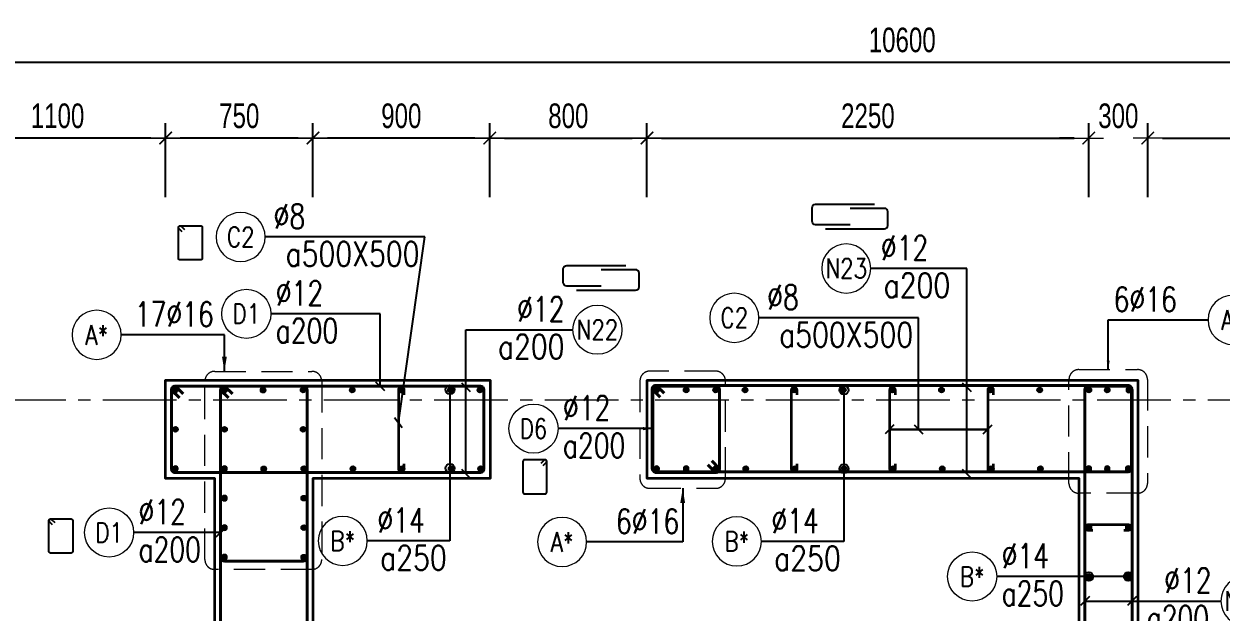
# Model space of a CAD drawing. Header units: millimetres. Extents: x 944027 to 981803, y -83026 to 82675.
# Drawn here: x 947700 to 953795, y 10047 to 13038 of the extents above; entities that cross this region are included whole.
import ezdxf
from ezdxf.enums import TextEntityAlignment as Align

# ---------------------------------------------------------------- set-up
doc = ezdxf.new("R2010")
doc.units = ezdxf.units.MM
doc.header["$MEASUREMENT"] = 0
doc.linetypes.add('HIDDEN2', pattern=[4.7625, 3.175, -1.5875])
doc.linetypes.add('HT_Grid$0$CENTER2', pattern=[1.125, 0.75, -0.125, 0.125, -0.125])
doc.layers.get('0').update_dxf_attribs({"lineweight": 20})
doc.layers.get('Defpoints').update_dxf_attribs({"color": 151, "lineweight": 9})
for name, color, linetype, lineweight in [('HT_Grid$0$NDC_S_AXIS', 5, 'HT_Grid$0$CENTER2', 13), ('KC-LEADER', 153, 'Continuous', 18), ('KC-THEP', 6, 'Continuous', 40), ('NDC_S_DIM', 1, 'Continuous', 15), ('NDC_S_HIDDEN', 8, 'HIDDEN2', 13), ('NDC_S_LEADER', 1, 'Continuous', 15), ('NDC_S_REBAR', 4, 'Continuous', 35), ('NDC_S_STIRRUP', 4, 'Continuous', 40), ('NDC_S_VN TEXT', 7, 'Continuous', 20), ('NDC_S_WALL', 6, 'Continuous', 35), ('OF_Core wall_1.2(B1-19F)$0$NDC_S_WALL', 6, 'Continuous', 35)]:
    doc.layers.add(name, color=color, linetype=linetype, lineweight=lineweight)
doc.layers.add('Leader', color=6, linetype='Continuous')
doc.layers.add('Ligature', color=1, linetype='Continuous')
doc.styles.add('NDC_ARIAL', font='arial.ttf', dxfattribs={"width": 0.85})
doc.styles.add('NDC_DIM', font='', dxfattribs={"width": 0.75})
doc.styles.add('NDC_EN TXT', font='romans.shx', dxfattribs={"width": 0.8})
doc.styles.get('NDC_DIM').set_extended_font_data('Dotum')
doc.dimstyles.new('NDC_1-50', dxfattribs={"dimscale": 50, "dimtxt": 2.5, "dimasz": 1, "dimexe": 1.5, "dimexo": 0, "dimgap": 0.8, "dimtad": 1, "dimdec": 0, "dimdsep": 46, "dimtxsty": 'NDC_ARIAL', "dimblk": 'DIMMARK', "dimcen": 49999.938995, "dimdle": 1.5, "dimclrd": 1, "dimclre": 1, "dimclrt": 3, "dimadec": 0, "dimazin": 0, "dimtfac": 1, "dimtdec": 0, "dimtix": 1, "dimtmove": 2, "dimatfit": 3, "dimfxl": 1, "dimarcsym": 0})
doc.dimstyles.new('NDC_dim_30', dxfattribs={"dimscale": 30, "dimtxt": 2.5, "dimasz": 1.5, "dimexe": 1.5, "dimexo": 2.5, "dimgap": 1, "dimtad": 1, "dimdec": 0, "dimzin": 0, "dimdsep": 46, "dimtxsty": 'NDC_DIM', "dimblk": 'DIMMARK', "dimcen": 0.09, "dimdle": 1.2, "dimclrd": 1, "dimclre": 1, "dimclrt": 3, "dimadec": 0, "dimazin": 0, "dimtfac": 1, "dimtdec": 0, "dimtix": 1, "dimtofl": 0, "dimtmove": 0, "dimatfit": 3, "dimfxl": 6, "dimfxlon": 1, "dimtolj": 1, "dimtzin": 0, "dimarcsym": 0})
doc.dimstyles.new('NDC_dim_50', dxfattribs={"dimscale": 50, "dimtxt": 2.5, "dimasz": 1.5, "dimexe": 1.5, "dimexo": 2.5, "dimgap": 1, "dimtad": 1, "dimdec": 0, "dimzin": 0, "dimdsep": 46, "dimtxsty": 'NDC_DIM', "dimblk": 'DIMMARK', "dimcen": 0.09, "dimdle": 1.2, "dimclrd": 1, "dimclre": 1, "dimclrt": 3, "dimadec": 0, "dimazin": 0, "dimtfac": 1, "dimtdec": 0, "dimtix": 1, "dimtofl": 0, "dimtmove": 0, "dimatfit": 3, "dimfxl": 6, "dimfxlon": 1, "dimtolj": 1, "dimtzin": 0, "dimarcsym": 0})

# ---------------------------------------------------------------- blocks, each defined once
blk = doc.blocks.new('THEP')
at = {"layer": 'KC-LEADER', "color": 6}
blk.add_circle((0, 0), 14, dxfattribs=at)
at = {"layer": 'KC-THEP'}
for p, q in [((-14, 0), (14, 0)), ((9.9, 9.9), (-9.9, -9.9)), ((-9.9, 9.9), (9.9, -9.9)), ((0, 14), (0, -14))]:
    blk.add_line(p, q, dxfattribs=at)
blk = doc.blocks.new('DIMMARK')
at = {"layer": 'NDC_S_DIM', "color": 1}
blk.add_line((-1.5, 0), (1, 0), dxfattribs=at)
at = {"layer": 'NDC_S_DIM', "color": 2, "const_width": 0.1}
blk.add_lwpolyline([(-0.424, -0.424), (0.424, 0.424)], dxfattribs=at)
blk = doc.blocks.new('*U11')
blk.add_circle((-2.5, 0), 2.5)
at = {"layer": 'NDC_S_VN TEXT', "color": 3, "style": 'NDC_EN TXT', "width": 0.75}
for tag, p in [('DK1', (0.5, 0.85)), ('KC1', (0.5, -2.97))]:
    blk.add_attdef(tag, p, '', height=2.5, dxfattribs=at)
at = {"layer": 'NDC_S_VN TEXT', "color": 7, "style": 'NDC_EN TXT', "width": 0.8}
blk.add_attdef('SH2', text='', height=2, dxfattribs=at).set_placement((-2.5, 0), align=Align.MIDDLE)
blk = doc.blocks.new('*U9')
blk.add_circle((2.5, 0), 2.5)
at = {"layer": 'NDC_S_VN TEXT', "color": 3, "style": 'NDC_EN TXT', "width": 0.75}
blk.add_attdef('DK2', text='', height=2.5, dxfattribs=at).set_placement((-0.85, 0.85), align=Align.RIGHT)
at = {"layer": 'NDC_S_VN TEXT', "color": 7, "style": 'NDC_EN TXT', "width": 0.8}
blk.add_attdef('SH3', text='', height=2, dxfattribs=at).set_placement((2.5, 0), align=Align.MIDDLE)
blk = doc.blocks.new('*U10')
blk.add_circle((2.5, 0), 2.5)
at = {"layer": 'NDC_S_VN TEXT', "color": 3, "style": 'NDC_EN TXT'}
for tag, width, p in [('DK2', 0.75, (-0.85, 0.85)), ('KC2', 0.8, (-0.85, -2.97))]:
    blk.add_attdef(tag, text='', height=2.5, dxfattribs=dict(at, width=width)).set_placement(p, align=Align.RIGHT)
at = {"layer": 'NDC_S_VN TEXT', "color": 7, "style": 'NDC_EN TXT', "width": 0.8}
blk.add_attdef('SH3', text='', height=2, dxfattribs=at).set_placement((2.5, 0), align=Align.MIDDLE)
blk = doc.blocks.new('*U13')
blk.add_circle((-2.5, 0), 2.5)
at = {"layer": 'NDC_S_VN TEXT', "color": 3, "style": 'NDC_EN TXT', "width": 0.75}
blk.add_attdef('DK1', (0.5, 0.85), '', height=2.5, dxfattribs=at)
at = {"layer": 'NDC_S_VN TEXT', "color": 7, "style": 'NDC_EN TXT', "width": 0.8}
blk.add_attdef('SH2', text='', height=2, dxfattribs=at).set_placement((-2.5, 0), align=Align.MIDDLE)
blk = doc.blocks.new('*D326')
at = {"layer": 'Defpoints', "color": 0, "transparency": 16777216}
for p in [(945183.5, 11225.9), (948671.5, 11225.9), (948686.8, 11125.9)]:
    blk.add_point(p, dxfattribs=at)
at = {"layer": 'NDC_S_DIM', "color": 1, "lineweight": -2, "transparency": 16777216}
for p, q in [((945183.5, 11300.9), (945183.5, 11375.9)), ((945483.5, 11225.9), (945108.5, 11225.9)), ((945483.5, 11125.9), (945108.5, 11125.9)), ((945183.5, 11050.9), (945183.5, 10975.9))]:
    blk.add_line(p, q, dxfattribs=at)
at = {"layer": 'NDC_S_DIM', "color": 1, "lineweight": -2, "transparency": 16777216, "xscale": 75, "yscale": 75, "zscale": 75}
for p, rotation in [((945183.5, 11225.9), 270), ((945183.5, 11125.9), 90)]:
    blk.add_blockref('DIMMARK', p, dxfattribs=dict(at, rotation=rotation))
at = {"layer": 'NDC_S_DIM', "color": 3, "transparency": 16777216, "insert": (945070.9, 11175.9), "char_height": 125, "attachment_point": 5, "rotation": 90, "style": 'NDC_DIM'}
blk.add_mtext('\\A1;100', dxfattribs=at)
blk = doc.blocks.new('*D327')
at = {"layer": 'Defpoints', "color": 0, "transparency": 16777216}
for p in [(944801.6, 11125.9), (948686.8, 11125.9), (948664.1, 2125.9)]:
    blk.add_point(p, dxfattribs=at)
at = {"layer": 'NDC_S_DIM', "color": 1, "lineweight": -2, "transparency": 16777216}
for p, q in [((945101.6, 11125.9), (944726.6, 11125.9)), ((944801.6, 2200.9), (944801.6, 11050.9)), ((945101.6, 2125.9), (944726.6, 2125.9))]:
    blk.add_line(p, q, dxfattribs=at)
at = {"layer": 'NDC_S_DIM', "color": 1, "lineweight": -2, "transparency": 16777216, "xscale": 75, "yscale": 75, "zscale": 75}
for p, rotation in [((944801.6, 11125.9), 90), ((944801.6, 2125.9), 270)]:
    blk.add_blockref('DIMMARK', p, dxfattribs=dict(at, rotation=rotation))
at = {"layer": 'NDC_S_DIM', "color": 3, "transparency": 16777216, "insert": (944689, 6625.9), "char_height": 125, "attachment_point": 5, "rotation": 90, "style": 'NDC_DIM'}
blk.add_mtext('\\A1;9000', dxfattribs=at)
blk = doc.blocks.new('*D339')
at = {"layer": 'Defpoints', "color": 0, "transparency": 16777216}
for p in [(953421.5, 12457.6), (953121.5, 10725.9), (953421.5, 10725.9)]:
    blk.add_point(p, dxfattribs=at)
at = {"layer": 'NDC_S_DIM', "color": 1, "lineweight": -2, "transparency": 16777216}
for p, q in [((953121.5, 12157.6), (953121.5, 12532.6)), ((953421.5, 12157.6), (953421.5, 12532.6)), ((953046.5, 12457.6), (952971.5, 12457.6)), ((953496.5, 12457.6), (953571.5, 12457.6))]:
    blk.add_line(p, q, dxfattribs=at)
at = {"layer": 'NDC_S_DIM', "color": 1, "lineweight": -2, "transparency": 16777216, "xscale": 75, "yscale": 75, "zscale": 75}
blk.add_blockref('DIMMARK', (953121.5, 12457.6), dxfattribs=at)
at = {"layer": 'NDC_S_DIM', "color": 1, "lineweight": -2, "transparency": 16777216, "xscale": 75, "yscale": 75, "zscale": 75, "rotation": 180}
blk.add_blockref('DIMMARK', (953421.5, 12457.6), dxfattribs=at)
at = {"layer": 'NDC_S_DIM', "color": 3, "transparency": 16777216, "insert": (953271.5, 12570.2), "char_height": 125, "attachment_point": 5, "style": 'NDC_DIM'}
blk.add_mtext('\\A1;300', dxfattribs=at)
blk = doc.blocks.new('*D340')
at = {"layer": 'Defpoints', "color": 0, "transparency": 16777216}
for p in [(950871.8, 12457.6), (950071.5, 11195.9), (950871.8, 11195.9)]:
    blk.add_point(p, dxfattribs=at)
at = {"layer": 'NDC_S_DIM', "color": 1, "lineweight": -2, "transparency": 16777216}
for p, q in [((950071.5, 12157.6), (950071.5, 12532.6)), ((950871.8, 12157.6), (950871.8, 12532.6)), ((950146.5, 12457.6), (950796.8, 12457.6))]:
    blk.add_line(p, q, dxfattribs=at)
at = {"layer": 'NDC_S_DIM', "color": 1, "lineweight": -2, "transparency": 16777216, "xscale": 75, "yscale": 75, "zscale": 75, "rotation": 180}
blk.add_blockref('DIMMARK', (950071.5, 12457.6), dxfattribs=at)
at = {"layer": 'NDC_S_DIM', "color": 1, "lineweight": -2, "transparency": 16777216, "xscale": 75, "yscale": 75, "zscale": 75}
blk.add_blockref('DIMMARK', (950871.8, 12457.6), dxfattribs=at)
at = {"layer": 'NDC_S_DIM', "color": 3, "transparency": 16777216, "insert": (950471.7, 12570.2), "char_height": 125, "attachment_point": 5, "style": 'NDC_DIM'}
blk.add_mtext('\\A1;800', dxfattribs=at)
blk = doc.blocks.new('*D341')
at = {"layer": 'Defpoints', "color": 0, "transparency": 16777216}
for p in [(953121.5, 12457.6), (950871.8, 11195.9), (953121.5, 10725.9)]:
    blk.add_point(p, dxfattribs=at)
at = {"layer": 'NDC_S_DIM', "color": 1, "lineweight": -2, "transparency": 16777216}
for p, q in [((950871.8, 12157.6), (950871.8, 12532.6)), ((953121.5, 12157.6), (953121.5, 12532.6)), ((950946.8, 12457.6), (953046.5, 12457.6))]:
    blk.add_line(p, q, dxfattribs=at)
at = {"layer": 'NDC_S_DIM', "color": 1, "lineweight": -2, "transparency": 16777216, "xscale": 75, "yscale": 75, "zscale": 75, "rotation": 180}
blk.add_blockref('DIMMARK', (950871.8, 12457.6), dxfattribs=at)
at = {"layer": 'NDC_S_DIM', "color": 1, "lineweight": -2, "transparency": 16777216, "xscale": 75, "yscale": 75, "zscale": 75}
blk.add_blockref('DIMMARK', (953121.5, 12457.6), dxfattribs=at)
at = {"layer": 'NDC_S_DIM', "color": 3, "transparency": 16777216, "insert": (951996.7, 12570.2), "char_height": 125, "attachment_point": 5, "style": 'NDC_DIM'}
blk.add_mtext('\\A1;2250', dxfattribs=at)
blk = doc.blocks.new('*D342')
at = {"layer": 'Defpoints', "color": 0, "transparency": 16777216}
for p in [(957471.5, 12843.5), (957471.5, 11940.4), (946871.5, 11146.2)]:
    blk.add_point(p, dxfattribs=at)
at = {"layer": 'NDC_S_DIM', "color": 1, "lineweight": -2, "transparency": 16777216}
for p, q in [((946871.5, 12543.5), (946871.5, 12918.5)), ((957471.5, 12543.5), (957471.5, 12918.5)), ((946946.5, 12843.5), (957396.5, 12843.5))]:
    blk.add_line(p, q, dxfattribs=at)
at = {"layer": 'NDC_S_DIM', "color": 1, "lineweight": -2, "transparency": 16777216, "xscale": 75, "yscale": 75, "zscale": 75, "rotation": 180}
blk.add_blockref('DIMMARK', (946871.5, 12843.5), dxfattribs=at)
at = {"layer": 'NDC_S_DIM', "color": 1, "lineweight": -2, "transparency": 16777216, "xscale": 75, "yscale": 75, "zscale": 75}
blk.add_blockref('DIMMARK', (957471.5, 12843.5), dxfattribs=at)
at = {"layer": 'NDC_S_DIM', "color": 3, "transparency": 16777216, "insert": (952171.5, 12956.1), "char_height": 125, "attachment_point": 5, "style": 'NDC_DIM'}
blk.add_mtext('\\A1;10600', dxfattribs=at)
blk = doc.blocks.new('*D345')
at = {"layer": 'Defpoints', "color": 0, "ltscale": 200, "transparency": 16777216}
for p in [(949171.5, 12457.6), (950071.5, 11195.9), (949171.5, 10725.9)]:
    blk.add_point(p, dxfattribs=at)
at = {"layer": 'NDC_S_DIM', "color": 1, "lineweight": -2, "ltscale": 200, "transparency": 16777216}
for p, q in [((949171.5, 12157.6), (949171.5, 12532.6)), ((950071.5, 12157.6), (950071.5, 12532.6)), ((949996.5, 12457.6), (949246.5, 12457.6))]:
    blk.add_line(p, q, dxfattribs=at)
at = {"layer": 'NDC_S_DIM', "color": 1, "lineweight": -2, "ltscale": 200, "transparency": 16777216, "xscale": 75, "yscale": 75, "zscale": 75, "rotation": 180}
blk.add_blockref('DIMMARK', (949171.5, 12457.6), dxfattribs=at)
at = {"layer": 'NDC_S_DIM', "color": 1, "lineweight": -2, "ltscale": 200, "transparency": 16777216, "xscale": 75, "yscale": 75, "zscale": 75}
blk.add_blockref('DIMMARK', (950071.5, 12457.6), dxfattribs=at)
at = {"layer": 'NDC_S_DIM', "color": 3, "ltscale": 200, "transparency": 16777216, "insert": (949621.5, 12570.2), "char_height": 125, "attachment_point": 5, "style": 'NDC_DIM'}
blk.add_mtext('\\A1;900', dxfattribs=at)
blk = doc.blocks.new('*D346')
at = {"layer": 'Defpoints', "color": 0, "ltscale": 200, "transparency": 16777216}
for p in [(948421.5, 12457.6), (948421.5, 11225.9), (949171.5, 10725.9)]:
    blk.add_point(p, dxfattribs=at)
at = {"layer": 'NDC_S_DIM', "color": 1, "lineweight": -2, "ltscale": 200, "transparency": 16777216}
for p, q in [((948421.5, 12157.6), (948421.5, 12532.6)), ((949171.5, 12157.6), (949171.5, 12532.6)), ((949096.5, 12457.6), (948496.5, 12457.6))]:
    blk.add_line(p, q, dxfattribs=at)
at = {"layer": 'NDC_S_DIM', "color": 1, "lineweight": -2, "ltscale": 200, "transparency": 16777216, "xscale": 75, "yscale": 75, "zscale": 75, "rotation": 180}
blk.add_blockref('DIMMARK', (948421.5, 12457.6), dxfattribs=at)
at = {"layer": 'NDC_S_DIM', "color": 1, "lineweight": -2, "ltscale": 200, "transparency": 16777216, "xscale": 75, "yscale": 75, "zscale": 75}
blk.add_blockref('DIMMARK', (949171.5, 12457.6), dxfattribs=at)
at = {"layer": 'NDC_S_DIM', "color": 3, "ltscale": 200, "transparency": 16777216, "insert": (948796.5, 12570.2), "char_height": 125, "attachment_point": 5, "style": 'NDC_DIM'}
blk.add_mtext('\\A1;750', dxfattribs=at)
blk = doc.blocks.new('A$C72321851')
at = {"layer": 'Ligature'}
for points in [[(-60.9, -129.3), (-60.9, 170.9, -0.414214), (-43.3, 188.5), (25.8, 188.5, -0.414214), (43.4, 170.9), (43.4, -4.3)], [(-39.7, -4.3), (-39.7, -179.5, 0.414214), (-22.1, -197.1), (47, -197.1, 0.414214), (64.6, -179.5), (64.6, 120.7)]]:
    blk.add_lwpolyline(points, format="xyb", dxfattribs=at)
blk = doc.blocks.new('*D366')
at = {"layer": 'Defpoints', "color": 0, "ltscale": 200, "transparency": 16777216}
for p in [(954771.5, 12457.6), (953421.5, 10725.9), (954771.5, 10725.9)]:
    blk.add_point(p, dxfattribs=at)
at = {"layer": 'NDC_S_DIM', "color": 1, "lineweight": -2, "ltscale": 200, "transparency": 16777216}
for p, q in [((953421.5, 12157.6), (953421.5, 12532.6)), ((954771.5, 12157.6), (954771.5, 12532.6)), ((953496.5, 12457.6), (954696.5, 12457.6))]:
    blk.add_line(p, q, dxfattribs=at)
at = {"layer": 'NDC_S_DIM', "color": 1, "lineweight": -2, "ltscale": 200, "transparency": 16777216, "xscale": 75, "yscale": 75, "zscale": 75, "rotation": 180}
blk.add_blockref('DIMMARK', (953421.5, 12457.6), dxfattribs=at)
at = {"layer": 'NDC_S_DIM', "color": 1, "lineweight": -2, "ltscale": 200, "transparency": 16777216, "xscale": 75, "yscale": 75, "zscale": 75}
blk.add_blockref('DIMMARK', (954771.5, 12457.6), dxfattribs=at)
at = {"layer": 'NDC_S_DIM', "color": 3, "ltscale": 200, "transparency": 16777216, "insert": (954096.5, 12570.2), "char_height": 125, "attachment_point": 5, "style": 'NDC_DIM'}
blk.add_mtext('\\A1;1350', dxfattribs=at)
blk = doc.blocks.new('*D347')
at = {"layer": 'Defpoints', "color": 0, "ltscale": 200, "transparency": 16777216}
for p in [(948686.8, 11125.9), (945183.5, 10725.9), (949171.5, 10725.9)]:
    blk.add_point(p, dxfattribs=at)
at = {"layer": 'NDC_S_DIM', "color": 1, "lineweight": -2, "ltscale": 200, "transparency": 16777216}
for p, q in [((945483.5, 11125.9), (945108.5, 11125.9)), ((945183.5, 11050.9), (945183.5, 10800.9)), ((945483.5, 10725.9), (945108.5, 10725.9))]:
    blk.add_line(p, q, dxfattribs=at)
at = {"layer": 'NDC_S_DIM', "color": 1, "lineweight": -2, "ltscale": 200, "transparency": 16777216, "xscale": 75, "yscale": 75, "zscale": 75}
for p, rotation in [((945183.5, 11125.9), 90), ((945183.5, 10725.9), 270)]:
    blk.add_blockref('DIMMARK', p, dxfattribs=dict(at, rotation=rotation))
at = {"layer": 'NDC_S_DIM', "color": 3, "ltscale": 200, "transparency": 16777216, "insert": (945070.9, 10925.9), "char_height": 125, "attachment_point": 5, "rotation": 90, "style": 'NDC_DIM'}
blk.add_mtext('\\A1;400', dxfattribs=at)
blk = doc.blocks.new('*D348')
at = {"layer": 'Defpoints', "color": 0, "ltscale": 200, "transparency": 16777216}
for p in [(949171.5, 10725.9), (945183.5, 9025.9), (949171.5, 9025.9)]:
    blk.add_point(p, dxfattribs=at)
at = {"layer": 'NDC_S_DIM', "color": 1, "lineweight": -2, "ltscale": 200, "transparency": 16777216}
for p, q in [((945483.5, 10725.9), (945108.5, 10725.9)), ((945183.5, 10650.9), (945183.5, 9100.9)), ((945483.5, 9025.9), (945108.5, 9025.9))]:
    blk.add_line(p, q, dxfattribs=at)
at = {"layer": 'NDC_S_DIM', "color": 1, "lineweight": -2, "ltscale": 200, "transparency": 16777216, "xscale": 75, "yscale": 75, "zscale": 75}
for p, rotation in [((945183.5, 10725.9), 90), ((945183.5, 9025.9), 270)]:
    blk.add_blockref('DIMMARK', p, dxfattribs=dict(at, rotation=rotation))
at = {"layer": 'NDC_S_DIM', "color": 3, "ltscale": 200, "transparency": 16777216, "insert": (945070.9, 9875.9), "char_height": 125, "attachment_point": 5, "rotation": 90, "style": 'NDC_DIM'}
blk.add_mtext('\\A1;1700', dxfattribs=at)
blk = doc.blocks.new('*D773')
at = {"layer": 'Defpoints', "color": 0, "ltscale": 200, "transparency": 16777216}
for p in [(947321.5, 12457.6), (947321.5, 11225.9), (948421.5, 11225.9)]:
    blk.add_point(p, dxfattribs=at)
at = {"layer": 'NDC_S_DIM', "color": 1, "lineweight": -2, "ltscale": 200, "transparency": 16777216}
for p, q in [((947321.5, 12157.6), (947321.5, 12532.6)), ((948421.5, 12157.6), (948421.5, 12532.6)), ((948346.5, 12457.6), (947396.5, 12457.6))]:
    blk.add_line(p, q, dxfattribs=at)
at = {"layer": 'NDC_S_DIM', "color": 1, "lineweight": -2, "ltscale": 200, "transparency": 16777216, "xscale": 75, "yscale": 75, "zscale": 75, "rotation": 180}
blk.add_blockref('DIMMARK', (947321.5, 12457.6), dxfattribs=at)
at = {"layer": 'NDC_S_DIM', "color": 1, "lineweight": -2, "ltscale": 200, "transparency": 16777216, "xscale": 75, "yscale": 75, "zscale": 75}
blk.add_blockref('DIMMARK', (948421.5, 12457.6), dxfattribs=at)
at = {"layer": 'NDC_S_DIM', "color": 3, "ltscale": 200, "transparency": 16777216, "insert": (947871.5, 12570.2), "char_height": 125, "attachment_point": 5, "style": 'NDC_DIM'}
blk.add_mtext('\\A1;1100', dxfattribs=at)

msp = doc.modelspace()

# ---------------------------------------------------------------- linework, layer by layer
at = {"layer": 'HT_Grid$0$NDC_S_AXIS', "ltscale": 500}
msp.add_line((944726.6, 11125.9), (962802.4, 11125.9), dxfattribs=at)
at = {"layer": 'Ligature'}
for points in [[(948505.7, 11981.5), (948489.7, 11997.5, -0.668179), (948495.5, 12011.4), (948600.1, 12011.4, -0.414214), (948608.3, 12003.2), (948608.3, 11846.1, -0.414214), (948600.1, 11838), (948495.5, 11838, -0.414214), (948487.3, 11846.1), (948487.3, 12003.2, -0.668179), (948501.3, 12009), (948517.2, 11993)], [(950343.5, 10791.2), (950359.5, 10807.2, 0.668179), (950353.7, 10821.1), (950249.1, 10821.1, 0.414214), (950240.9, 10813), (950240.9, 10655.9, 0.414214), (950249.1, 10647.7), (950353.7, 10647.7, 0.414214), (950361.9, 10655.9), (950361.9, 10813, 0.668179), (950347.9, 10818.7), (950332, 10802.8)], [(947845.9, 10490), (947830, 10506, -0.668179), (947835.7, 10519.9), (947940.4, 10519.9, -0.414214), (947948.5, 10511.7), (947948.5, 10354.6, -0.414214), (947940.4, 10346.5), (947835.7, 10346.5, -0.414214), (947827.6, 10354.6), (947827.6, 10511.7, -0.668179), (947841.5, 10517.5), (947857.5, 10501.5)]]:
    msp.add_lwpolyline(points, format="xyb", dxfattribs=at)
at = {"layer": 'NDC_S_HIDDEN', "ltscale": 50}
for points in [[(953070.3, 11279.8), (953369.9, 11279.8, -0.414214), (953419.9, 11229.8), (953419.9, 10701, -0.414214), (953369.9, 10651), (953070.3, 10651, -0.414214), (953020.3, 10701), (953020.3, 11229.8, -0.414214)], [(948671.4, 11270.9), (949166.4, 11270.9, -0.414214), (949216.4, 11220.9), (949216.4, 10313.4, -0.414214), (949166.4, 10263.4), (948671.4, 10263.4, -0.414214), (948621.4, 10313.4), (948621.4, 11220.9, -0.414214)], [(951221.5, 11272.1), (950886.3, 11272.1, 0.414214), (950836.3, 11222.1), (950836.3, 10725.9, 0.414214), (950886.3, 10675.9), (951221.5, 10675.9, 0.414214), (951271.5, 10725.9), (951271.5, 11222.1, 0.414214)]]:
    msp.add_lwpolyline(points, format="xyb", close=True, dxfattribs=at)
at = {"layer": 'NDC_S_REBAR'}
for points in [[(949636.5, 11150.9), (949636.5, 11175.9, 1), (949606.5, 11175.9), (949606.5, 10775.9, 1), (949636.5, 10775.9), (949636.5, 10800.9)], [(951636.5, 11150.9), (951636.5, 11175.9, 1), (951606.5, 11175.9), (951606.5, 10775.9, 1), (951636.5, 10775.9), (951636.5, 10800.9)], [(952136.5, 11150.9), (952136.5, 11175.9, 1), (952106.5, 11175.9), (952106.5, 10775.9, 1), (952136.5, 10775.9), (952136.5, 10800.9)], [(952636.5, 11150.9), (952636.5, 11175.9, 1), (952606.5, 11175.9), (952606.5, 10775.9, 1), (952636.5, 10775.9), (952636.5, 10800.9)], [(953142, 10462.2), (953117, 10462.2, -1), (953117, 10492.2), (953324.1, 10492.2, -1), (953324.1, 10462.2), (953299.1, 10462.2)]]:
    msp.add_lwpolyline(points, format="xyb", dxfattribs=at)
at = {"layer": 'NDC_S_STIRRUP'}
for points in [[(948511.5, 11155.9), (948471.5, 11195.9, 0.414214), (948451.5, 11175.9), (948451.5, 10775.9, 0.414214), (948471.5, 10755.9), (950021.5, 10755.9, 0.414214), (950041.5, 10775.9), (950041.5, 11175.9, 0.414214), (950021.5, 11195.9), (948471.5, 11195.9, 0.414214), (948451.5, 11175.9), (948491.5, 11135.9)], [(948741.5, 11135.9), (948701.5, 11175.9, -0.414214), (948721.5, 11195.9), (949121.5, 11195.9, -0.414214), (949141.5, 11175.9), (949141.5, 10326.1, -0.414214), (949121.5, 10306.1), (948721.5, 10306.1, -0.414214), (948701.5, 10326.1), (948701.5, 11175.9, -0.414214), (948721.5, 11195.9), (948761.5, 11155.9)], [(948741.5, 11135.9), (948701.5, 11175.9, -0.414214), (948721.5, 11195.9), (949121.5, 11195.9, -0.414214), (949141.5, 11175.9), (949141.5, 2075.9, -0.414214), (949121.5, 2055.9), (948721.5, 2055.9, -0.414214), (948701.5, 2075.9), (948701.5, 11175.9, -0.414214), (948721.5, 11195.9), (948761.5, 11155.9)], [(950958.8, 11159.8), (950918.8, 11199.8, 0.414214), (950898.8, 11179.8), (950898.8, 10779.8, 0.414214), (950918.8, 10759.8), (953318.8, 10759.8, 0.414214), (953338.8, 10779.8), (953338.8, 11179.8, 0.414214), (953318.8, 11199.8), (950918.8, 11199.8, 0.414214), (950898.8, 11179.8), (950938.8, 11139.8)], [(951201.5, 10815.9), (951241.5, 10775.9, -0.414214), (951221.5, 10755.9), (950921.5, 10755.9, -0.414214), (950901.5, 10775.9), (950901.5, 11175.9, -0.414214), (950921.5, 11195.9), (951221.5, 11195.9, -0.414214), (951241.5, 11175.9), (951241.5, 10775.9, -0.414214), (951221.5, 10755.9), (951181.5, 10795.9)], [(953301.5, 8815.9), (953341.5, 8775.9, -0.414214), (953321.5, 8755.9), (953121.5, 8755.9, -0.414214), (953101.5, 8775.9), (953101.5, 11175.9, -0.414214), (953121.5, 11195.9), (953321.5, 11195.9, -0.414214), (953341.5, 11175.9), (953341.5, 8775.9, -0.414214), (953321.5, 8755.9), (953281.5, 8795.9)]]:
    msp.add_lwpolyline(points, format="xyb", dxfattribs=at)
at = {"layer": 'NDC_S_WALL', "ltscale": 10}
msp.add_lwpolyline([(948671.5, 2525.9), (948671.5, 10725.9), (948421.5, 10725.9), (948421.5, 11225.9), (950073.8, 11225.9), (950073.8, 10725.9), (949171.5, 10725.9), (949171.5, 9025.9), (953071.5, 9025.9), (953071.5, 10725.9), (950873.8, 10725.9), (950873.8, 11225.9), (953371.5, 11225.9), (953371.5, 8725.9), (952171.5, 8725.9), (952171.5, 8075.9), (951871.5, 8075.9), (951871.5, 8725.9), (949171.5, 8725.9), (949171.5, 3325.9)], dxfattribs=at)

# ---------------------------------------------------------------- block references
at = {"layer": 'KC-THEP'}
for p, rotation in [((948471.5, 11175.9), 9.668564436380946), ((948721.5, 11175.9), 9.668564436380946), ((948917.9, 11175.3), 9.66856443638095), ((949121.5, 11175.9), 9.66856443638095), ((949371.5, 11175.9), 9.66856443638095), ((949621.5, 11175.9), 9.66856443638095), ((949871.5, 11175.9), 9.66856443638095), ((950021.5, 11175.9), 9.66856443638095), ((950921.5, 11175.9), 189.6685644363809), ((951071.5, 11175.9), 189.6685644363809), ((951221.5, 11175.9), 189.6685644363809), ((951371.5, 11175.9), 9.66856443638095), ((951621.5, 11175.9), 9.66856443638095), ((951871.5, 11175.9), 9.66856443638095), ((952121.5, 11175.9), 9.66856443638095), ((952371.5, 11175.9), 9.66856443638095), ((952621.5, 11175.9), 9.66856443638095), ((952871.5, 11175.9), 9.66856443638095), ((953121.5, 11175.9), 9.668564436380946), ((953215.1, 11175.9), 9.668564436380946), ((948471.5, 10975.9), 9.668564436380946), ((948721.5, 10975.9), 9.668564436380946), ((949121.5, 10975.9), 9.66856443638095), ((948921.4, 10775.3), 9.66856443638095), ((949125, 10775.9), 9.66856443638095), ((949375, 10775.9), 9.66856443638095), ((949625, 10775.9), 9.66856443638095), ((949875, 10775.9), 9.66856443638095), ((950025, 10775.9), 9.66856443638095), ((951375, 10775.9), 9.66856443638095), ((951625, 10775.9), 9.66856443638095), ((951875, 10775.9), 9.66856443638095), ((952125, 10775.9), 9.66856443638095), ((952375, 10775.9), 9.66856443638095), ((952625, 10775.9), 9.66856443638095), ((952875, 10775.9), 9.66856443638095), ((949125, 10625.9), 9.66856443638095), ((949125, 10475.9), 9.66856443638095), ((953121.5, 10477.2), 189.6685644363809), ((949125, 10325.9), 9.66856443638095), ((953121.5, 10227.2), 189.6685644363809)]:
    msp.add_blockref('THEP', p, dxfattribs=dict(at, rotation=rotation))
at = {"layer": 'KC-THEP', "xscale": -1}
for p, rotation in [((953325, 11175.9), 170.331435563619), ((948471.5, 10775.9), 170.331435563619), ((948721.5, 10775.9), 170.331435563619), ((950921.5, 10775.9), 350.3314355636191), ((951071.5, 10775.9), 350.3314355636191), ((951221.5, 10775.9), 350.3314355636191), ((953121.5, 10775.9), 170.331435563619), ((953215.1, 10775.9), 170.331435563619), ((953321.5, 10775.9), 170.331435563619), ((948721.5, 10625.9), 170.331435563619), ((948721.5, 10475.9), 170.331435563619), ((953321.5, 10477.5), 350.3314355636191), ((948721.5, 10325.9), 170.331435563619), ((953321.5, 10227.5), 350.3314355636191)]:
    msp.add_blockref('THEP', p, dxfattribs=dict(at, rotation=rotation))
at = {"layer": 'Leader', "xscale": -1, "rotation": 270.0000000000001}
for p in [(951910, 12056.5), (950643.3, 11744.8)]:
    msp.add_blockref('A$C72321851', p, dxfattribs=at)
at = {"layer": 'NDC_S_VN TEXT'}
ref = msp.add_blockref('*U10', (948928.9, 11954.5), dxfattribs=dict(at, xscale=-50, yscale=50, zscale=50))
ref.add_attrib('SH3', 'C2', dxfattribs={"color": 7, "height": 100, "style": 'NDC_EN TXT', "width": 0.8}).set_placement((948803.9, 11954.5), align=Align.MIDDLE)
ref.add_attrib('DK2', '%%c8', dxfattribs={"color": 3, "height": 125, "style": 'NDC_EN TXT', "width": 0.75}).set_placement((949132.1, 11996.8), align=Align.RIGHT)
ref.add_attrib('KC2', 'a500X500', dxfattribs={"color": 3, "height": 125, "style": 'NDC_EN TXT', "width": 0.8}).set_placement((949714.2, 11805.9), align=Align.RIGHT)
ref = msp.add_blockref('*U10', (952011.4, 11794.5), dxfattribs=dict(at, xscale=-50, yscale=50, zscale=50))
ref.add_attrib('SH3', 'N23', dxfattribs={"color": 7, "height": 100, "style": 'NDC_EN TXT', "width": 0.8}).set_placement((951886.4, 11794.5), align=Align.MIDDLE)
ref.add_attrib('DK2', '%%C12', dxfattribs={"color": 3, "height": 125, "style": 'NDC_EN TXT', "width": 0.75}).set_placement((952303.9, 11836.8), align=Align.RIGHT)
ref.add_attrib('KC2', 'a200', dxfattribs={"color": 3, "height": 125, "style": 'NDC_EN TXT', "width": 0.8}).set_placement((952415.8, 11645.9), align=Align.RIGHT)
at = {"layer": 'NDC_S_VN TEXT', "xscale": 50, "yscale": 50, "zscale": 50}
for name, p, values in [('*U11', (948957.6, 11563.9), {'SH2': 'D1', 'DK1': '%%C12', 'KC1': 'a200'}), ('*U10', (950494.7, 11482.7), {'SH3': 'N22', 'DK2': '%%C12', 'KC2': 'a200'}), ('*U11', (950419.3, 10979.7), {'SH2': 'D6', 'DK1': '%%C12', 'KC1': 'a200'}), ('*U11', (948258.9, 10451), {'SH2': 'D1', 'DK1': '%%C12', 'KC1': 'a200'}), ('*U11', (952652.6, 10227.2), {'SH2': 'B*', 'DK1': '%%C14', 'KC1': 'a250'})]:
    msp.add_blockref(name, p, dxfattribs=at).add_auto_attribs(values)
at = {"layer": 'NDC_S_VN TEXT'}
ref = msp.add_blockref('*U10', (951441.7, 11543.3), dxfattribs=dict(at, xscale=-50, yscale=50, zscale=50))
ref.add_attrib('SH3', 'C2', dxfattribs={"color": 7, "height": 100, "style": 'NDC_EN TXT', "width": 0.8}).set_placement((951316.7, 11543.3), align=Align.MIDDLE)
ref.add_attrib('DK2', '%%c8', dxfattribs={"color": 3, "height": 125, "style": 'NDC_EN TXT', "width": 0.75}).set_placement((951644.9, 11585.6), align=Align.RIGHT)
ref.add_attrib('KC2', 'a500X500', dxfattribs={"color": 3, "height": 125, "style": 'NDC_EN TXT', "width": 0.8}).set_placement((952227.1, 11394.6), align=Align.RIGHT)
ref = msp.add_blockref('*U13', (953728.4, 11532.5), dxfattribs=dict(at, xscale=-50, yscale=50, zscale=50))
ref.add_attrib('SH2', 'A*', dxfattribs={"color": 7, "height": 100, "style": 'NDC_EN TXT', "width": 0.8}).set_placement((953853.4, 11532.5), align=Align.MIDDLE)
ref.add_attrib('DK1', '6%%C16', (953248, 11574.8), dxfattribs={"color": 3, "height": 125, "style": 'NDC_EN TXT', "width": 0.75})
ref = msp.add_blockref('*U9', (948195.7, 11456.5), dxfattribs=dict(at, xscale=-50, yscale=50, zscale=50))
ref.add_attrib('SH3', 'A*', dxfattribs={"color": 7, "height": 100, "style": 'NDC_EN TXT', "width": 0.8}).set_placement((948070.7, 11456.5), align=Align.MIDDLE)
ref.add_attrib('DK2', '17%%C16', dxfattribs={"color": 3, "height": 125, "style": 'NDC_EN TXT', "width": 0.75}).set_placement((948666.7, 11498.8), align=Align.RIGHT)
ref = msp.add_blockref('*U10', (949448.4, 10408.4), dxfattribs=dict(at, xscale=-50, yscale=50, zscale=50))
ref.add_attrib('SH3', 'B*', dxfattribs={"color": 7, "height": 100, "style": 'NDC_EN TXT', "width": 0.8}).set_placement((949323.4, 10408.4), align=Align.MIDDLE)
ref.add_attrib('DK2', '%%C14', dxfattribs={"color": 3, "height": 125, "style": 'NDC_EN TXT', "width": 0.75}).set_placement((949740.9, 10450.7), align=Align.RIGHT)
ref.add_attrib('KC2', 'a250', dxfattribs={"color": 3, "height": 125, "style": 'NDC_EN TXT', "width": 0.8}).set_placement((949852.9, 10259.8), align=Align.RIGHT)
ref = msp.add_blockref('*U9', (950564.9, 10403.1), dxfattribs=dict(at, xscale=-50, yscale=50, zscale=50))
ref.add_attrib('SH3', 'A*', dxfattribs={"color": 7, "height": 100, "style": 'NDC_EN TXT', "width": 0.8}).set_placement((950439.9, 10403.1), align=Align.MIDDLE)
ref.add_attrib('DK2', '6%%C16', dxfattribs={"color": 3, "height": 125, "style": 'NDC_EN TXT', "width": 0.75}).set_placement((951036, 10445.4), align=Align.RIGHT)
ref = msp.add_blockref('*U10', (951454.4, 10406), dxfattribs=dict(at, xscale=-50, yscale=50, zscale=50))
ref.add_attrib('SH3', 'B*', dxfattribs={"color": 7, "height": 100, "style": 'NDC_EN TXT', "width": 0.8}).set_placement((951329.4, 10406), align=Align.MIDDLE)
ref.add_attrib('DK2', '%%C14', dxfattribs={"color": 3, "height": 125, "style": 'NDC_EN TXT', "width": 0.75}).set_placement((951746.9, 10448.2), align=Align.RIGHT)
ref.add_attrib('KC2', 'a250', dxfattribs={"color": 3, "height": 125, "style": 'NDC_EN TXT', "width": 0.8}).set_placement((951858.8, 10257.3), align=Align.RIGHT)
ref = msp.add_blockref('*U11', (953793.7, 10102.7), dxfattribs=dict(at, xscale=-50, yscale=50, zscale=50))
ref.add_attrib('SH2', 'N11', dxfattribs={"color": 7, "height": 100, "style": 'NDC_EN TXT', "width": 0.8}).set_placement((953918.7, 10102.7), align=Align.MIDDLE)
ref.add_attrib('DK1', '%%C12', (953505.3, 10145), dxfattribs={"color": 3, "height": 125, "style": 'NDC_EN TXT', "width": 0.75})
ref.add_attrib('KC1', 'a200', (953416.1, 9954.1), dxfattribs={"color": 3, "height": 125, "style": 'NDC_EN TXT', "width": 0.75})

# ---------------------------------------------------------------- dimensions: what is measured, and where the dimension line sits
at = {"layer": 'NDC_S_DIM'}
dim = msp.add_linear_dim(base=(957471.5, 12843.5), p1=(946871.5, 11146.2), p2=(957471.5, 11940.4), dimstyle='NDC_dim_50', dxfattribs=at)
dim.commit()
dim.dimension.update_dxf_attribs({"geometry": '*D342', "text_midpoint": (952171.5, 12956.1)})
at = {"layer": 'NDC_S_DIM', "ltscale": 200}
for base, p1, p2, picture, middle in [((947321.5, 12457.6), (948421.5, 11225.9), (947321.5, 11225.9), '*D773', (947871.5, 12570.2)), ((948421.5, 12457.6), (949171.5, 10725.9), (948421.5, 11225.9), '*D346', (948796.5, 12570.2)), ((949171.5, 12457.6), (950071.5, 11195.9), (949171.5, 10725.9), '*D345', (949621.5, 12570.2)), ((954771.5, 12457.6), (953421.5, 10725.9), (954771.5, 10725.9), '*D366', (954096.5, 12570.2))]:
    dim = msp.add_linear_dim(base=base, p1=p1, p2=p2, dimstyle='NDC_dim_50', override={"dimtmove": 1}, dxfattribs=at)
    dim.commit()
    dim.dimension.update_dxf_attribs({"geometry": picture, "text_midpoint": middle})
at = {"layer": 'NDC_S_DIM'}
for base, p1, p2, picture, middle in [((950871.8, 12457.6), (950071.5, 11195.9), (950871.8, 11195.9), '*D340', (950471.7, 12570.2)), ((953121.5, 12457.6), (950871.8, 11195.9), (953121.5, 10725.9), '*D341', (951996.7, 12570.2)), ((953421.5, 12457.6), (953121.5, 10725.9), (953421.5, 10725.9), '*D339', (953271.5, 12570.2))]:
    dim = msp.add_linear_dim(base=base, p1=p1, p2=p2, dimstyle='NDC_dim_50', override={"dimtmove": 1}, dxfattribs=at)
    dim.commit()
    dim.dimension.update_dxf_attribs({"geometry": picture, "text_midpoint": middle})
for base, p1, p2, picture, middle in [((945183.5, 11225.9), (948686.8, 11125.9), (948671.5, 11225.9), '*D326', (945070.9, 11175.9)), ((944801.6, 11125.9), (948664.1, 2125.9), (948686.8, 11125.9), '*D327', (944689, 6625.9))]:
    dim = msp.add_linear_dim(base=base, p1=p1, p2=p2, angle=90, dimstyle='NDC_dim_50', dxfattribs=at)
    dim.commit()
    dim.dimension.update_dxf_attribs({"geometry": picture, "text_midpoint": middle})
at = {"layer": 'NDC_S_DIM', "ltscale": 200}
for base, p1, p2, picture, middle in [((945183.5, 10725.9), (948686.8, 11125.9), (949171.5, 10725.9), '*D347', (945070.9, 10925.9)), ((945183.5, 9025.9), (949171.5, 10725.9), (949171.5, 9025.9), '*D348', (945070.9, 9875.9))]:
    dim = msp.add_linear_dim(base=base, p1=p1, p2=p2, angle=90, dimstyle='NDC_dim_50', override={"dimtmove": 1}, dxfattribs=at)
    dim.commit()
    dim.dimension.update_dxf_attribs({"geometry": picture, "text_midpoint": middle})

# ---------------------------------------------------------------- leaders
at = {"layer": 'NDC_S_LEADER'}
for points, dimstyle, override in [([(949606.5, 11010.6), (949741.7, 11954.5), (948928.9, 11954.5)], 'NDC_dim_30', {"dimtad": 0, "dimldrblk": 'Oblique'}), ([(952499.6, 10750.7), (952499.6, 11794.3), (952011.4, 11793.4)], 'NDC_dim_30', {"dimtad": 0, "dimldrblk": 'Oblique'}), ([(952499.6, 11190.7), (952499.6, 11794.3), (952011.4, 11793.4)], 'NDC_dim_30', {"dimtad": 0, "dimldrblk": 'Oblique'}), ([(949513.2, 11195.9), (949513.2, 11563.9), (948955.5, 11563.9)], 'NDC_dim_30', {"dimtad": 0, "dimldrblk": 'Oblique'}), ([(952254.6, 10975.9), (952254.6, 11543.3), (951441.7, 11543.3)], 'NDC_dim_30', {"dimtad": 0, "dimldrblk": 'Oblique'}), ([(953220.1, 11279.8), (953220.1, 11532.5), (953728.4, 11532.5)], 'NDC_dim_30', {"dimtad": 0}), ([(949950, 10750.8), (949950, 11482.5), (950494.7, 11482.5)], 'NDC_dim_30', {"dimtad": 0, "dimldrblk": 'Oblique'}), ([(949950, 11190.8), (949950, 11482.5), (950494.7, 11482.5)], 'NDC_dim_30', {"dimtad": 0, "dimldrblk": 'Oblique'}), ([(949869.1, 11178.1), (949869.1, 10408.2), (949448.4, 10408.2)], 'NDC_dim_30', {"dimgap": 1, "dimtad": 0, "dimldrblk": 'Origin'}), ([(951875, 11175.7), (951875, 10405.8), (951454.4, 10405.8)], 'NDC_dim_30', {"dimgap": 1, "dimtad": 0, "dimldrblk": 'Origin'}), ([(950901.5, 10979.7), (950419.3, 10979.7)], 'NDC_1-50', {"dimgap": 0.8, "dimtad": 0}), ([(952106.5, 10975.9), (952606.5, 10975.9)], 'NDC_dim_30', {"dimtad": 0, "dimldrblk": 'Oblique'}), ([(952606.5, 10975.9), (952106.5, 10975.9)], 'NDC_dim_30', {"dimtad": 0, "dimldrblk": 'Oblique'}), ([(949869.1, 10778.1), (949869.1, 10408.2), (949448.4, 10408.2)], 'NDC_dim_30', {"dimgap": 1, "dimtad": 0, "dimldrblk": 'Origin'}), ([(951875, 10775.7), (951875, 10405.8), (951454.4, 10405.8)], 'NDC_dim_30', {"dimgap": 1, "dimtad": 0, "dimldrblk": 'Origin'}), ([(948701.5, 10451), (948256.8, 10451)], 'NDC_dim_30', {"dimtad": 0, "dimldrblk": 'Oblique'}), ([(953321.5, 10227.5), (952652.6, 10227.2)], 'NDC_dim_30', {"dimtad": 0, "dimldrblk": 'Origin'}), ([(953121.5, 10227.2), (952652.6, 10227.2)], 'NDC_dim_30', {"dimtad": 0, "dimldrblk": 'Origin'}), ([(953101.5, 10102.6), (953793.7, 10102.6)], 'NDC_dim_30', {"dimtad": 0, "dimldrblk": 'Oblique'}), ([(953341.5, 10102.6), (953793.7, 10102.6)], 'NDC_dim_30', {"dimtad": 0, "dimldrblk": 'Oblique'})]:
    msp.add_leader(points, dimstyle=dimstyle, override=override, dxfattribs=at)
at = {"layer": 'OF_Core wall_1.2(B1-19F)$0$NDC_S_WALL', "ltscale": 200}
for points in [[(948720.9, 11270.9), (948720.9, 11456.5), (948195.7, 11456.5)], [(951053.9, 10675.9), (951053.9, 10403.1), (950564.9, 10403.1)]]:
    msp.add_leader(points, dimstyle='NDC_dim_50', override={"dimgap": 1, "dimtad": 0}, dxfattribs=at)

doc.saveas('drawing.dxf')
